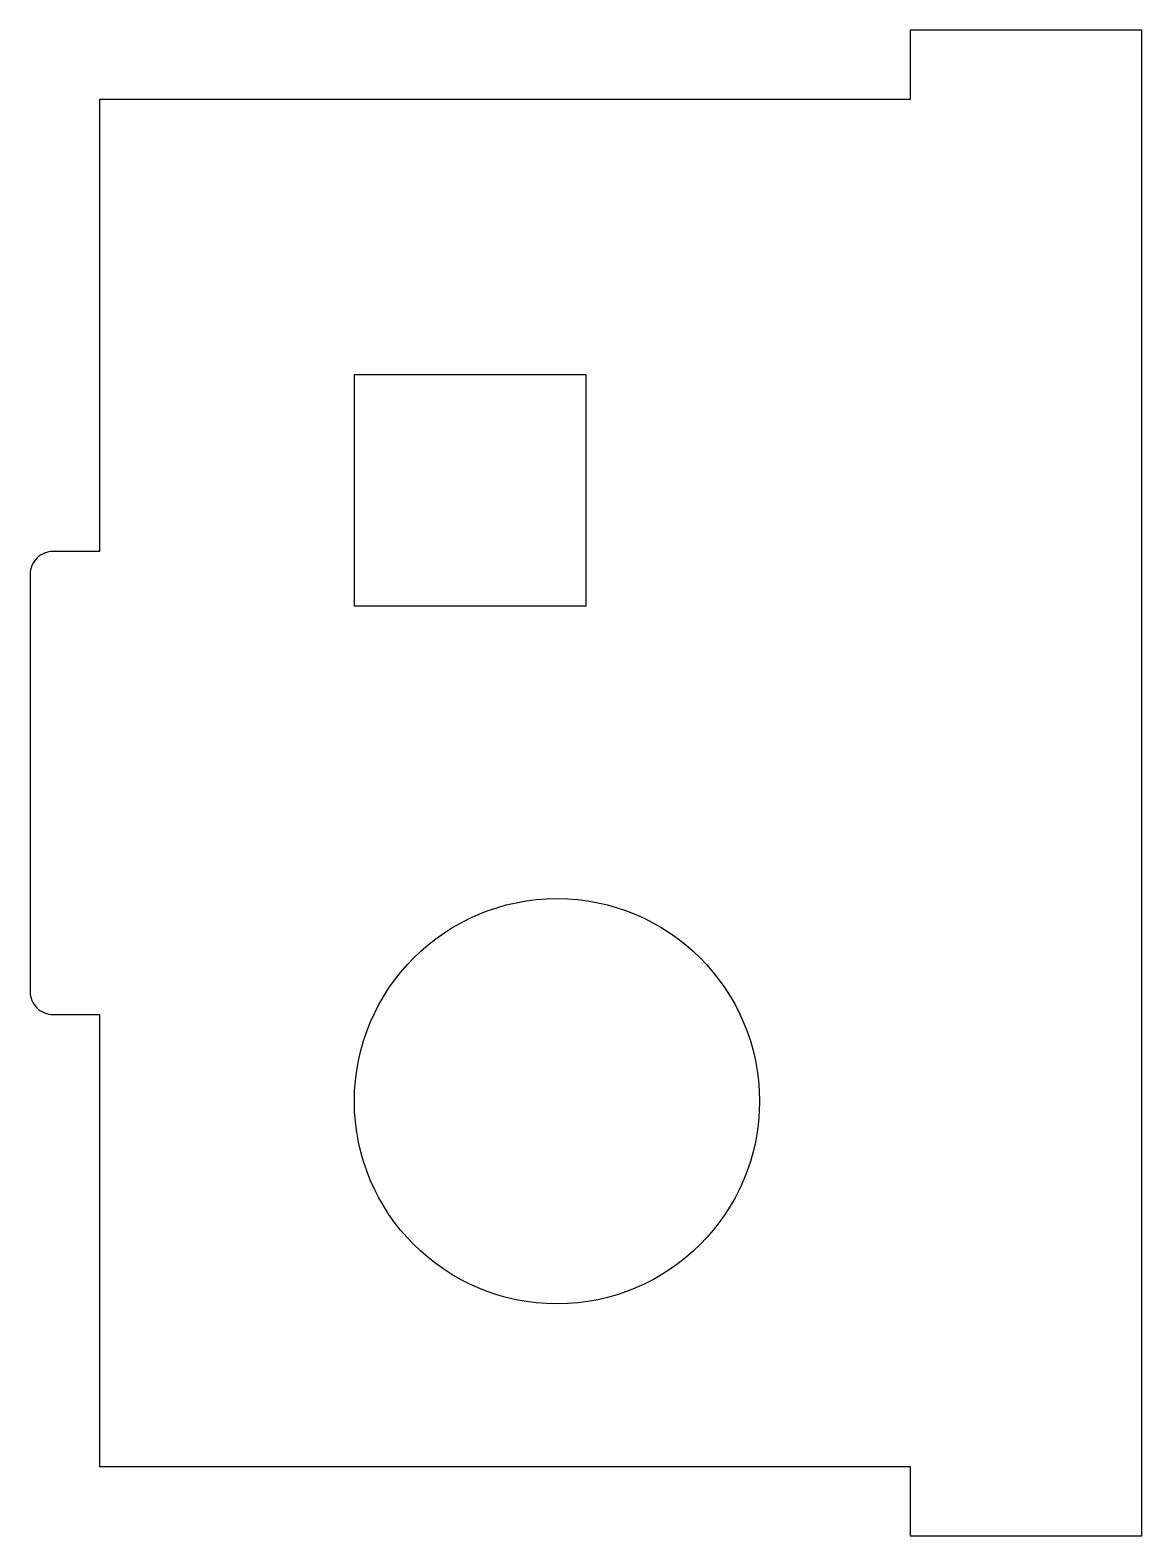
# Model space of a CAD drawing. Header units: millimetres. Extents: x -3 to 45, y -3 to 62.
import ezdxf

# ---------------------------------------------------------------- set-up
doc = ezdxf.new("R2010")
doc.units = ezdxf.units.MM

msp = doc.modelspace()

# ---------------------------------------------------------------- linework, layer by layer
msp.add_lwpolyline([(-2, 19.5), (0, 19.5), (0, 0), (35, 0), (35, -3), (45, -3), (45, 62), (35, 62), (35, 59), (0, 59), (0, 39.5), (-2, 39.5, 0.414214), (-3, 38.5), (-3, 20.5, 0.414214)], format="xyb", close=True)
msp.add_lwpolyline([(11, 37.132), (11, 47.132), (21, 47.132), (21, 37.132)], close=True)
msp.add_circle((19.746, 15.763), 8.746)

doc.saveas('drawing.dxf')
